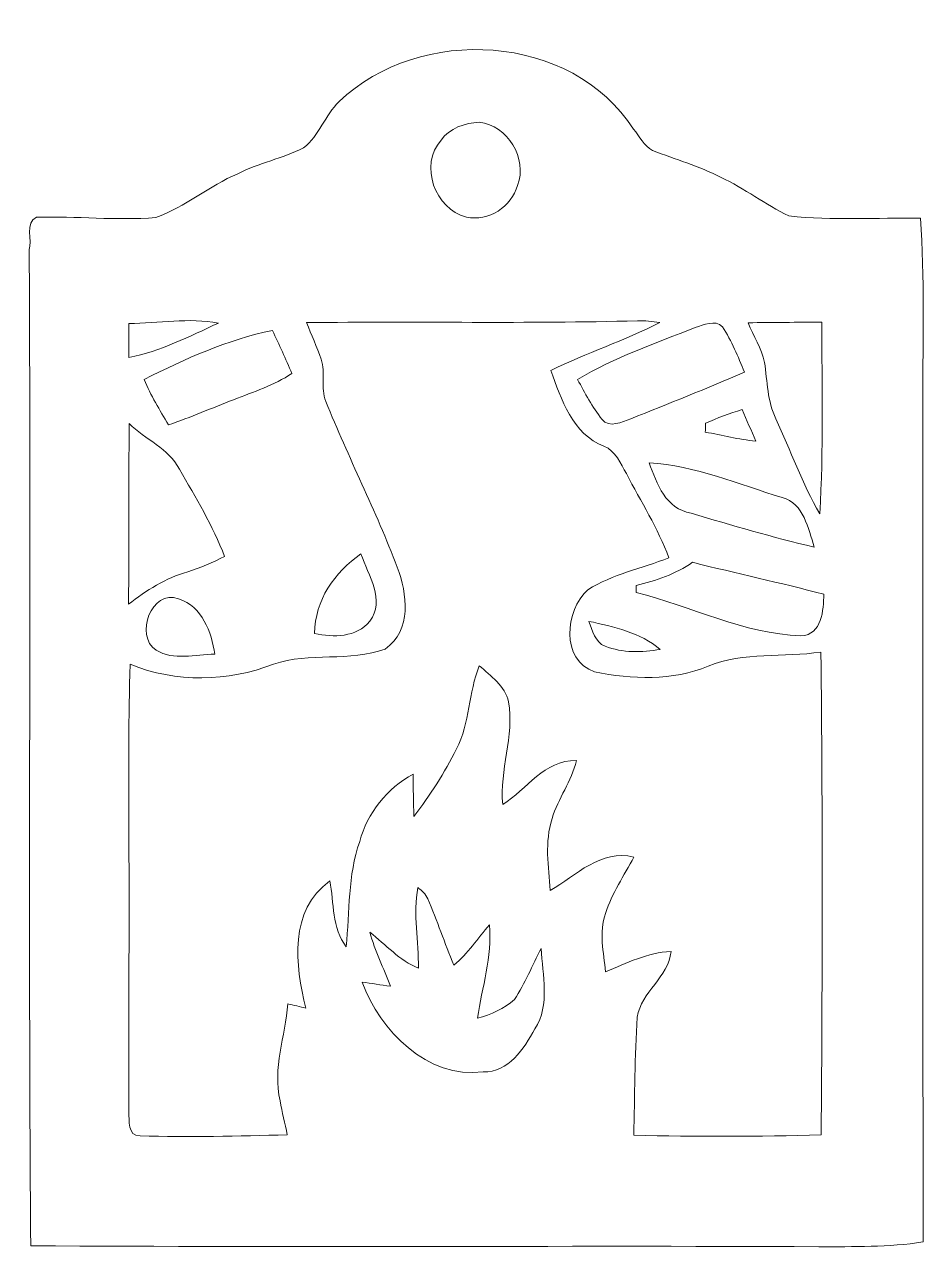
# Model space of a CAD drawing. Header units: centimetres. Extents: x -16.1 to 16, y -7.1 to 7.4.
# Drawn here: x -16.07 to -6.01, y -6.32 to 7.36 of the extents above; entities that cross this region are included whole.
import ezdxf

# ---------------------------------------------------------------- set-up
doc = ezdxf.new("R2010")
doc.units = ezdxf.units.CM
doc.header["$MEASUREMENT"] = 0
doc.layers.add('Layer 1', color=7, linetype='Continuous')

msp = doc.modelspace()

# ---------------------------------------------------------------- linework, layer by layer
at = {"layer": 'Layer 1', "color": 8, "lineweight": 9}
for points, knots in [([(-12.55664, 6.50237), (-11.65635, 7.36491), (-9.95808, 7.27319), (-9.26698, 6.19404), (-9.26698, 6.19404), (-9.19431, 6.11961), (-9.15445, 6.00107), (-9.0525, 5.95698), (-9.0525, 5.95698), (-8.80061, 5.85396), (-8.53426, 5.78306), (-8.29261, 5.65535), (-8.29261, 5.65535), (-8.02591, 5.53329), (-7.79308, 5.3502), (-7.52991, 5.22285), (-7.52991, 5.22285), (-7.04131, 5.17098), (-6.54848, 5.20344), (-6.05776, 5.1978), (-6.05776, 5.1978), (-6.01367, 4.52858), (-6.03378, 3.8576), (-6.03095, 3.18732), (-6.03095, 3.18732), (-6.0299, 0.04053), (-6.03342, -3.10625), (-6.02919, -6.25303), (-6.02919, -6.25303), (-6.41478, -6.31123), (-6.80636, -6.30524), (-7.19512, -6.30559), (-7.19512, -6.30559), (-10.13129, -6.29289), (-13.06746, -6.31511), (-16.00328, -6.29465), (-16.00328, -6.29465), (-16.03291, -2.58131), (-16.0001, 1.13238), (-16.02021, 4.84607), (-16.02021, 4.84607), (-15.98423, 4.94132), (-16.07313, 5.15405), (-15.93731, 5.20838), (-15.93731, 5.20838), (-15.49386, 5.22214), (-15.04831, 5.16993), (-14.60522, 5.20591), (-14.60522, 5.20591), (-14.27678, 5.32233), (-14.00867, 5.5601), (-13.68835, 5.69557), (-13.68835, 5.69557), (-13.45305, 5.81586), (-13.18952, 5.86808), (-12.95316, 5.98379), (-12.95316, 5.98379), (-12.781, 6.12172), (-12.71256, 6.34856), (-12.55664, 6.50237), (-12.55664, 6.50237), (-12.55664, 6.50237), (-12.55664, 6.50237), (-12.55664, 6.50237)], [0, 0, 0, 0, 0.05882353, 0.05882353, 0.05882353, 0.05882353, 0.11764706, 0.11764706, 0.11764706, 0.11764706, 0.17647059, 0.17647059, 0.17647059, 0.17647059, 0.23529412, 0.23529412, 0.23529412, 0.23529412, 0.29411765, 0.29411765, 0.29411765, 0.29411765, 0.35294118, 0.35294118, 0.35294118, 0.35294118, 0.41176471, 0.41176471, 0.41176471, 0.41176471, 0.47058824, 0.47058824, 0.47058824, 0.47058824, 0.52941176, 0.52941176, 0.52941176, 0.52941176, 0.58823529, 0.58823529, 0.58823529, 0.58823529, 0.64705882, 0.64705882, 0.64705882, 0.64705882, 0.70588235, 0.70588235, 0.70588235, 0.70588235, 0.76470588, 0.76470588, 0.76470588, 0.76470588, 0.82352941, 0.82352941, 0.82352941, 0.82352941, 0.88235294, 0.88235294, 0.88235294, 0.88235294, 1, 1, 1, 1]), ([(-10.99066, 6.27095), (-11.15293, 6.2646), (-11.31945, 6.20568), (-11.41752, 6.07057), (-11.41752, 6.07057), (-11.66305, 5.7947), (-11.48666, 5.29481), (-11.13459, 5.2112), (-11.13459, 5.2112), (-10.88412, 5.15582), (-10.63153, 5.32762), (-10.56168, 5.56539), (-10.56168, 5.56539), (-10.44597, 5.8642), (-10.67457, 6.23673), (-10.99066, 6.27095), (-10.99066, 6.27095), (-10.99066, 6.27095), (-10.99066, 6.27095), (-10.99066, 6.27095)], [0, 0, 0, 0, 0.16666667, 0.16666667, 0.16666667, 0.16666667, 0.33333333, 0.33333333, 0.33333333, 0.33333333, 0.5, 0.5, 0.5, 0.5, 0.66666667, 0.66666667, 0.66666667, 0.66666667, 1, 1, 1, 1]), ([(-9.22042, 4.05057), (-10.45338, 4.01635), (-11.68669, 4.04527), (-12.92, 4.02975), (-12.92, 4.02975), (-12.86638, 3.89323), (-12.80464, 3.75952), (-12.75807, 3.62018), (-12.75807, 3.62018), (-12.70057, 3.46848), (-12.77042, 3.30021), (-12.70445, 3.14957), (-12.70445, 3.14957), (-12.45645, 2.52373), (-12.14212, 1.92507), (-11.90788, 1.2936), (-11.90788, 1.2936), (-11.79287, 0.99656), (-11.74419, 0.58875), (-12.04052, 0.3792), (-12.04052, 0.3792), (-12.43987, 0.2335), (-12.88507, 0.34498), (-13.289, 0.21163), (-13.289, 0.21163), (-13.79947, 0.00807), (-14.3805, 0.00172), (-14.89097, 0.20845), (-14.89097, 0.20845), (-14.9146, -0.37857), (-14.90226, -0.9663), (-14.9072, -1.55367), (-14.9072, -1.55367), (-14.89908, -2.63529), (-14.91002, -3.71691), (-14.9072, -4.79852), (-14.9072, -4.79852), (-14.90049, -4.89448), (-14.92483, -5.06804), (-14.78125, -5.06558), (-14.78125, -5.06558), (-14.23339, -5.08463), (-13.68447, -5.06734), (-13.13625, -5.05498), (-13.13625, -5.05498), (-13.16236, -4.92693), (-13.19446, -4.8017), (-13.21633, -4.67399), (-13.21633, -4.67399), (-13.30311, -4.31028), (-13.15671, -3.95115), (-13.13096, -3.58991), (-13.13096, -3.58991), (-13.06287, -3.60472), (-12.99514, -3.6213), (-12.92741, -3.63788), (-12.92741, -3.63788), (-13.05123, -3.15846), (-13.1172, -2.5418), (-12.66, -2.21513), (-12.66, -2.21513), (-12.61343, -2.4582), (-12.63707, -2.74324), (-12.47726, -2.95138), (-12.47726, -2.95138), (-12.4374, -2.55768), (-12.46068, -2.15304), (-12.32592, -1.77486), (-12.32592, -1.77486), (-12.24196, -1.45384), (-12.01689, -1.18008), (-11.72937, -1.01886), (-11.72937, -1.01886), (-11.72761, -1.17761), (-11.7269, -1.33671), (-11.72091, -1.49582), (-11.72091, -1.49582), (-11.5417, -1.25699), (-11.37801, -1.0051), (-11.24325, -0.73876), (-11.24325, -0.73876), (-11.09437, -0.44807), (-11.11166, -0.10764), (-10.98995, 0.19258), (-10.98995, 0.19258), (-10.8626, 0.07792), (-10.70138, -0.03179), (-10.66257, -0.20994), (-10.66257, -0.20994), (-10.59625, -0.59729), (-10.76664, -0.97476), (-10.72819, -1.36106), (-10.72819, -1.36106), (-10.45302, -1.18961), (-10.27205, -0.85976), (-9.90234, -0.86928), (-9.90234, -0.86928), (-9.95949, -1.0993), (-10.10906, -1.29191), (-10.17609, -1.51769), (-10.17609, -1.51769), (-10.26146, -1.7791), (-10.21666, -2.05356), (-10.19655, -2.32132), (-10.19655, -2.32132), (-9.90763, -2.15163), (-9.63211, -1.85671), (-9.26205, -1.94737), (-9.26205, -1.94737), (-9.37176, -2.15445), (-9.50793, -2.35201), (-9.57778, -2.57779), (-9.57778, -2.57779), (-9.6561, -2.79016), (-9.59789, -3.01594), (-9.57955, -3.2329), (-9.57955, -3.2329), (-9.34389, -3.132), (-9.10894, -3.017), (-8.84718, -3.00288), (-8.84718, -3.00288), (-8.87328, -3.29287), (-9.18196, -3.45373), (-9.2243, -3.73843), (-9.2243, -3.73843), (-9.25499, -4.17763), (-9.25111, -4.61896), (-9.26416, -5.05923), (-9.26416, -5.05923), (-8.56566, -5.07475), (-7.86681, -5.07368), (-7.16831, -5.05605), (-7.16831, -5.05605), (-7.15596, -3.25547), (-7.14996, -1.45454), (-7.17184, 0.34568), (-7.17184, 0.34568), (-7.58811, 0.28007), (-8.03332, 0.35274), (-8.4302, 0.1887), (-8.4302, 0.1887), (-8.82883, 0.02113), (-9.28498, 0.04053), (-9.7009, 0.12237), (-9.7009, 0.12237), (-10.08155, 0.25678), (-10.03322, 0.81064), (-9.77781, 1.04207), (-9.77781, 1.04207), (-9.50158, 1.21563), (-9.17279, 1.2809), (-8.87081, 1.39909), (-8.87081, 1.39909), (-8.99393, 1.72963), (-9.18302, 2.02949), (-9.34495, 2.34099), (-9.34495, 2.34099), (-9.41092, 2.45494), (-9.4656, 2.59535), (-9.59683, 2.64827), (-9.59683, 2.64827), (-9.94255, 2.78092), (-10.07802, 3.17462), (-10.1895, 3.49494), (-10.1895, 3.49494), (-9.79333, 3.69391), (-9.36541, 3.82373), (-8.97383, 4.03152), (-8.97383, 4.03152), (-9.05567, 4.0428), (-9.13787, 4.05268), (-9.22042, 4.05057), (-9.22042, 4.05057), (-9.22042, 4.05057), (-9.22042, 4.05057), (-9.22042, 4.05057)], [0, 0, 0, 0, 0.02222222, 0.02222222, 0.02222222, 0.02222222, 0.04444444, 0.04444444, 0.04444444, 0.04444444, 0.06666667, 0.06666667, 0.06666667, 0.06666667, 0.08888889, 0.08888889, 0.08888889, 0.08888889, 0.11111111, 0.11111111, 0.11111111, 0.11111111, 0.13333333, 0.13333333, 0.13333333, 0.13333333, 0.15555556, 0.15555556, 0.15555556, 0.15555556, 0.17777778, 0.17777778, 0.17777778, 0.17777778, 0.2, 0.2, 0.2, 0.2, 0.22222222, 0.22222222, 0.22222222, 0.22222222, 0.24444444, 0.24444444, 0.24444444, 0.24444444, 0.26666667, 0.26666667, 0.26666667, 0.26666667, 0.28888889, 0.28888889, 0.28888889, 0.28888889, 0.31111111, 0.31111111, 0.31111111, 0.31111111, 0.33333333, 0.33333333, 0.33333333, 0.33333333, 0.35555556, 0.35555556, 0.35555556, 0.35555556, 0.37777778, 0.37777778, 0.37777778, 0.37777778, 0.4, 0.4, 0.4, 0.4, 0.42222222, 0.42222222, 0.42222222, 0.42222222, 0.44444444, 0.44444444, 0.44444444, 0.44444444, 0.46666667, 0.46666667, 0.46666667, 0.46666667, 0.48888889, 0.48888889, 0.48888889, 0.48888889, 0.51111111, 0.51111111, 0.51111111, 0.51111111, 0.53333333, 0.53333333, 0.53333333, 0.53333333, 0.55555556, 0.55555556, 0.55555556, 0.55555556, 0.57777778, 0.57777778, 0.57777778, 0.57777778, 0.6, 0.6, 0.6, 0.6, 0.62222222, 0.62222222, 0.62222222, 0.62222222, 0.64444444, 0.64444444, 0.64444444, 0.64444444, 0.66666667, 0.66666667, 0.66666667, 0.66666667, 0.68888889, 0.68888889, 0.68888889, 0.68888889, 0.71111111, 0.71111111, 0.71111111, 0.71111111, 0.73333333, 0.73333333, 0.73333333, 0.73333333, 0.75555556, 0.75555556, 0.75555556, 0.75555556, 0.77777778, 0.77777778, 0.77777778, 0.77777778, 0.8, 0.8, 0.8, 0.8, 0.82222222, 0.82222222, 0.82222222, 0.82222222, 0.84444444, 0.84444444, 0.84444444, 0.84444444, 0.86666667, 0.86666667, 0.86666667, 0.86666667, 0.88888889, 0.88888889, 0.88888889, 0.88888889, 0.91111111, 0.91111111, 0.91111111, 0.91111111, 0.93333333, 0.93333333, 0.93333333, 0.93333333, 0.95555556, 0.95555556, 0.95555556, 0.95555556, 1, 1, 1, 1]), ([(-14.9072, 4.01987), (-14.90755, 3.89323), (-14.90861, 3.76552), (-14.90649, 3.63887), (-14.90649, 3.63887), (-14.55442, 3.71013), (-14.2288, 3.87453), (-13.90566, 4.02481), (-13.90566, 4.02481), (-14.23586, 4.08867), (-14.57417, 4.02058), (-14.9072, 4.01987), (-14.9072, 4.01987), (-14.9072, 4.01987), (-14.9072, 4.01987), (-14.9072, 4.01987)], [0, 0, 0, 0, 0.2, 0.2, 0.2, 0.2, 0.4, 0.4, 0.4, 0.4, 0.6, 0.6, 0.6, 0.6, 1, 1, 1, 1]), ([(-8.5766, 3.97437), (-9.02216, 3.79939), (-9.47724, 3.63923), (-9.89105, 3.3944), (-9.89105, 3.3944), (-9.8092, 3.24094), (-9.72806, 3.08501), (-9.61941, 2.94849), (-9.61941, 2.94849), (-9.53298, 2.84477), (-9.39751, 2.92132), (-9.29626, 2.95413), (-9.29626, 2.95413), (-8.87187, 3.12523), (-8.44536, 3.29315), (-8.02556, 3.47554), (-8.02556, 3.47554), (-8.09929, 3.6484), (-8.16879, 3.82514), (-8.27074, 3.98354), (-8.27074, 3.98354), (-8.35576, 4.06891), (-8.48064, 4.00294), (-8.5766, 3.97437), (-8.5766, 3.97437), (-8.5766, 3.97437), (-8.5766, 3.97437), (-8.5766, 3.97437)], [0, 0, 0, 0, 0.125, 0.125, 0.125, 0.125, 0.25, 0.25, 0.25, 0.25, 0.375, 0.375, 0.375, 0.375, 0.5, 0.5, 0.5, 0.5, 0.625, 0.625, 0.625, 0.625, 0.75, 0.75, 0.75, 0.75, 1, 1, 1, 1]), ([(-7.9857, 4.02834), (-7.92325, 3.88123), (-7.83576, 3.74259), (-7.80119, 3.5849), (-7.80119, 3.5849), (-7.77015, 3.37288), (-7.77085, 3.15063), (-7.6749, 2.95378), (-7.6749, 2.95378), (-7.5098, 2.60064), (-7.37998, 2.22916), (-7.18383, 1.89155), (-7.18383, 1.89155), (-7.14256, 2.60522), (-7.16302, 3.32031), (-7.16055, 4.03469), (-7.16055, 4.03469), (-7.43571, 4.03363), (-7.71088, 4.03222), (-7.9857, 4.02834), (-7.9857, 4.02834), (-7.9857, 4.02834), (-7.9857, 4.02834), (-7.9857, 4.02834)], [0, 0, 0, 0, 0.14285714, 0.14285714, 0.14285714, 0.14285714, 0.28571429, 0.28571429, 0.28571429, 0.28571429, 0.42857143, 0.42857143, 0.42857143, 0.42857143, 0.57142857, 0.57142857, 0.57142857, 0.57142857, 0.71428571, 0.71428571, 0.71428571, 0.71428571, 1, 1, 1, 1]), ([(-14.73433, 3.39369), (-14.66378, 3.21483), (-14.56112, 3.05185), (-14.4627, 2.88746), (-14.4627, 2.88746), (-14.2161, 2.97036), (-13.97798, 3.07549), (-13.73527, 3.16791), (-13.73527, 3.16791), (-13.51372, 3.25576), (-13.28301, 3.32808), (-13.08333, 3.46143), (-13.08333, 3.46143), (-13.1546, 3.62265), (-13.22691, 3.78387), (-13.30135, 3.94367), (-13.30135, 3.94367), (-13.80476, 3.8396), (-14.27819, 3.62476), (-14.73433, 3.39369), (-14.73433, 3.39369), (-14.73433, 3.39369), (-14.73433, 3.39369), (-14.73433, 3.39369)], [0, 0, 0, 0, 0.14285714, 0.14285714, 0.14285714, 0.14285714, 0.28571429, 0.28571429, 0.28571429, 0.28571429, 0.42857143, 0.42857143, 0.42857143, 0.42857143, 0.57142857, 0.57142857, 0.57142857, 0.57142857, 0.71428571, 0.71428571, 0.71428571, 0.71428571, 1, 1, 1, 1]), ([(-8.46265, 2.90439), (-8.463, 2.8797), (-8.46336, 2.82995), (-8.46371, 2.80526), (-8.46371, 2.80526), (-8.27603, 2.77104), (-8.08976, 2.72377), (-7.89926, 2.70366), (-7.89926, 2.70366), (-7.94936, 2.82184), (-8.00157, 2.93967), (-8.05272, 3.05714), (-8.05272, 3.05714), (-8.19242, 3.0141), (-8.32895, 2.9626), (-8.46265, 2.90439), (-8.46265, 2.90439), (-8.46265, 2.90439), (-8.46265, 2.90439), (-8.46265, 2.90439)], [0, 0, 0, 0, 0.16666667, 0.16666667, 0.16666667, 0.16666667, 0.33333333, 0.33333333, 0.33333333, 0.33333333, 0.5, 0.5, 0.5, 0.5, 0.66666667, 0.66666667, 0.66666667, 0.66666667, 1, 1, 1, 1]), ([(-14.90331, 2.90157), (-14.90861, 2.22775), (-14.90014, 1.55359), (-14.91178, 0.87979), (-14.91178, 0.87979), (-14.71176, 1.03431), (-14.49374, 1.17259), (-14.24856, 1.2435), (-14.24856, 1.2435), (-14.10568, 1.28725), (-13.96845, 1.34722), (-13.83581, 1.4153), (-13.83581, 1.4153), (-13.96986, 1.75679), (-14.1586, 2.07359), (-14.34099, 2.39038), (-14.34099, 2.39038), (-14.46128, 2.62816), (-14.7241, 2.72024), (-14.90331, 2.90157), (-14.90331, 2.90157), (-14.90331, 2.90157), (-14.90331, 2.90157), (-14.90331, 2.90157)], [0, 0, 0, 0, 0.14285714, 0.14285714, 0.14285714, 0.14285714, 0.28571429, 0.28571429, 0.28571429, 0.28571429, 0.42857143, 0.42857143, 0.42857143, 0.42857143, 0.57142857, 0.57142857, 0.57142857, 0.57142857, 0.71428571, 0.71428571, 0.71428571, 0.71428571, 1, 1, 1, 1]), ([(-9.0913, 2.46129), (-9.00593, 2.22811), (-8.90539, 1.94341), (-8.62246, 1.90002), (-8.62246, 1.90002), (-8.16773, 1.75926), (-7.70806, 1.62979), (-7.24521, 1.51832), (-7.24521, 1.51832), (-7.31683, 1.72575), (-7.35987, 2.00727), (-7.60434, 2.07288), (-7.60434, 2.07288), (-8.09329, 2.22177), (-8.57519, 2.43377), (-9.0913, 2.46129), (-9.0913, 2.46129), (-9.0913, 2.46129), (-9.0913, 2.46129), (-9.0913, 2.46129)], [0, 0, 0, 0, 0.16666667, 0.16666667, 0.16666667, 0.16666667, 0.33333333, 0.33333333, 0.33333333, 0.33333333, 0.5, 0.5, 0.5, 0.5, 0.66666667, 0.66666667, 0.66666667, 0.66666667, 1, 1, 1, 1]), ([(-12.83039, 0.55347), (-12.61978, 0.50479), (-12.36261, 0.50902), (-12.21338, 0.6907), (-12.21338, 0.6907), (-12.03523, 0.92212), (-12.23243, 1.20647), (-12.31251, 1.44247), (-12.31251, 1.44247), (-12.60779, 1.23681), (-12.82898, 0.92424), (-12.83039, 0.55347), (-12.83039, 0.55347), (-12.83039, 0.55347), (-12.83039, 0.55347), (-12.83039, 0.55347)], [0, 0, 0, 0, 0.2, 0.2, 0.2, 0.2, 0.4, 0.4, 0.4, 0.4, 0.6, 0.6, 0.6, 0.6, 1, 1, 1, 1]), ([(-9.237, 1.09075), (-9.237, 1.07064), (-9.23735, 1.03042), (-9.2377, 1.01032), (-9.2377, 1.01032), (-8.6207, 0.85897), (-8.03473, 0.54677), (-7.39444, 0.52736), (-7.39444, 0.52736), (-7.15773, 0.53759), (-7.14291, 0.81629), (-7.13903, 0.99197), (-7.13903, 0.99197), (-7.62586, 1.11968), (-8.11799, 1.22623), (-8.60588, 1.34934), (-8.60588, 1.34934), (-8.79638, 1.21916), (-9.01334, 1.1419), (-9.237, 1.09075), (-9.237, 1.09075), (-9.237, 1.09075), (-9.237, 1.09075), (-9.237, 1.09075)], [0, 0, 0, 0, 0.14285714, 0.14285714, 0.14285714, 0.14285714, 0.28571429, 0.28571429, 0.28571429, 0.28571429, 0.42857143, 0.42857143, 0.42857143, 0.42857143, 0.57142857, 0.57142857, 0.57142857, 0.57142857, 0.71428571, 0.71428571, 0.71428571, 0.71428571, 1, 1, 1, 1]), ([(-14.60204, 0.36685), (-14.40625, 0.24444), (-14.16319, 0.32205), (-13.94658, 0.32064), (-13.94658, 0.32064), (-13.98221, 0.56899), (-14.08769, 0.85545), (-14.35086, 0.94011), (-14.35086, 0.94011), (-14.65143, 1.05406), (-14.84828, 0.52913), (-14.60204, 0.36685), (-14.60204, 0.36685), (-14.60204, 0.36685), (-14.60204, 0.36685), (-14.60204, 0.36685)], [0, 0, 0, 0, 0.2, 0.2, 0.2, 0.2, 0.4, 0.4, 0.4, 0.4, 0.6, 0.6, 0.6, 0.6, 1, 1, 1, 1]), ([(-9.76687, 0.68894), (-9.72454, 0.58839), (-9.69984, 0.45399), (-9.58343, 0.41165), (-9.58343, 0.41165), (-9.3894, 0.33228), (-9.16997, 0.34251), (-8.96642, 0.37532), (-8.96642, 0.37532), (-9.19043, 0.56299), (-9.48782, 0.63037), (-9.76687, 0.68894), (-9.76687, 0.68894), (-9.76687, 0.68894), (-9.76687, 0.68894), (-9.76687, 0.68894)], [0, 0, 0, 0, 0.2, 0.2, 0.2, 0.2, 0.4, 0.4, 0.4, 0.4, 0.6, 0.6, 0.6, 0.6, 1, 1, 1, 1]), ([(-11.67716, -2.28816), (-11.73043, -2.58696), (-11.66834, -2.89), (-11.66975, -3.19091), (-11.66975, -3.19091), (-11.88142, -3.10272), (-12.03594, -2.9288), (-12.21162, -2.78875), (-12.21162, -2.78875), (-12.1587, -2.99759), (-12.05675, -3.1888), (-11.98302, -3.39094), (-11.98302, -3.39094), (-12.08921, -3.3793), (-12.19398, -3.36095), (-12.29946, -3.34578), (-12.29946, -3.34578), (-12.10014, -3.89294), (-11.56992, -4.42951), (-10.94762, -4.35049), (-10.94762, -4.35049), (-10.66116, -4.35896), (-10.49395, -4.08838), (-10.3673, -3.87036), (-10.3673, -3.87036), (-10.19514, -3.59908), (-10.28369, -3.26817), (-10.29956, -2.96972), (-10.29956, -2.96972), (-10.39834, -3.15987), (-10.47772, -3.36095), (-10.59625, -3.54052), (-10.59625, -3.54052), (-10.71196, -3.64741), (-10.86048, -3.70703), (-11.00935, -3.75113), (-11.00935, -3.75113), (-10.96032, -3.40293), (-10.84425, -3.06321), (-10.87565, -2.7062), (-10.87565, -2.7062), (-11.0083, -2.85578), (-11.11766, -3.02758), (-11.27253, -3.1567), (-11.27253, -3.1567), (-11.37836, -2.91222), (-11.46056, -2.65857), (-11.56604, -2.4141), (-11.56604, -2.4141), (-11.58826, -2.36083), (-11.63448, -2.32379), (-11.67716, -2.28816)], [0, 0, 0, 0, 0.07142857, 0.07142857, 0.07142857, 0.07142857, 0.14285714, 0.14285714, 0.14285714, 0.14285714, 0.21428571, 0.21428571, 0.21428571, 0.21428571, 0.28571429, 0.28571429, 0.28571429, 0.28571429, 0.35714286, 0.35714286, 0.35714286, 0.35714286, 0.42857143, 0.42857143, 0.42857143, 0.42857143, 0.5, 0.5, 0.5, 0.5, 0.57142857, 0.57142857, 0.57142857, 0.57142857, 0.64285714, 0.64285714, 0.64285714, 0.64285714, 0.71428571, 0.71428571, 0.71428571, 0.71428571, 0.78571429, 0.78571429, 0.78571429, 0.78571429, 0.85714286, 0.85714286, 0.85714286, 0.85714286, 1, 1, 1, 1])]:
    msp.add_open_spline(points, degree=3, knots=knots, dxfattribs=at)

doc.saveas('drawing.dxf')
